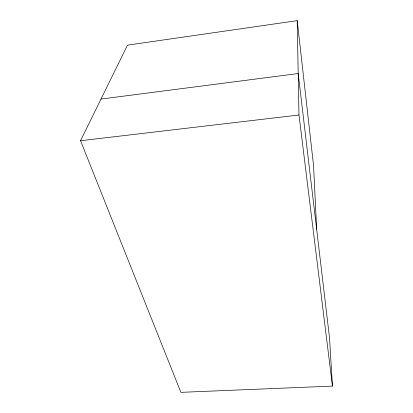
<?xml version="1.0" encoding="UTF-8"?>
<svg xmlns="http://www.w3.org/2000/svg" width="413" height="413" viewBox="0 0 413 413"><rect width="100%" height="100%" fill="white"/><g stroke="black" fill="none" stroke-linecap="round" stroke-linejoin="round"><path stroke-width="0.62" d="M101.004 99.063L298.201 73.54L329.512 337.782L332.455 386.093L180.884 392.35L80.545 140.725L127.472 45.146L297.205 20.65L313.539 165.463L316.652 229.246M80.545 140.725L298.981 115L297.205 20.65M298.981 115L332.455 386.093"/></g></svg>
